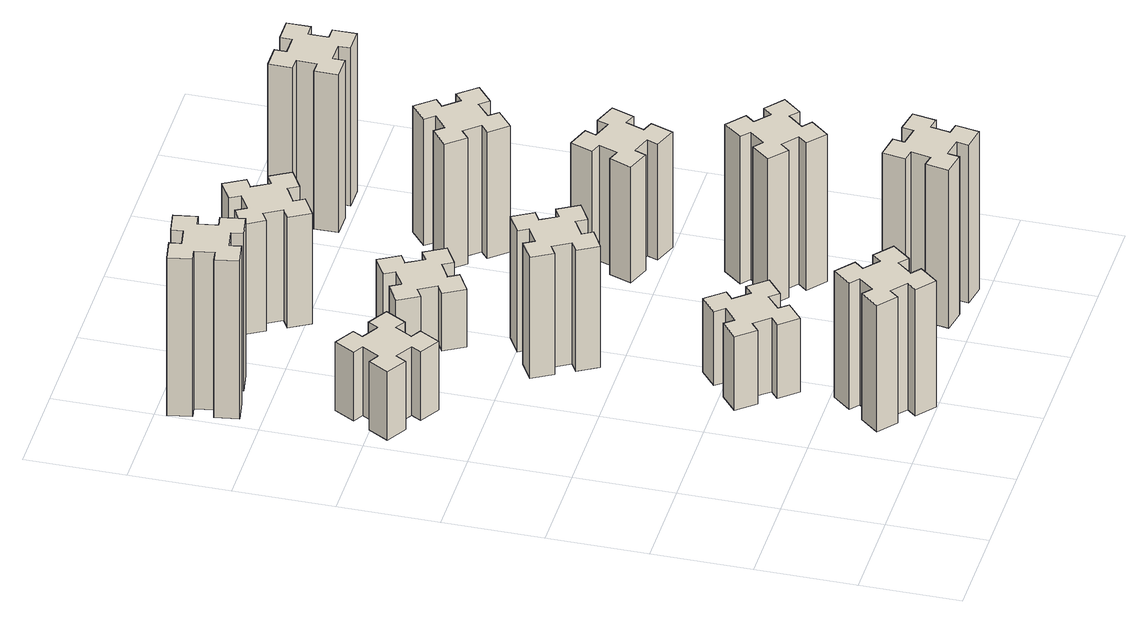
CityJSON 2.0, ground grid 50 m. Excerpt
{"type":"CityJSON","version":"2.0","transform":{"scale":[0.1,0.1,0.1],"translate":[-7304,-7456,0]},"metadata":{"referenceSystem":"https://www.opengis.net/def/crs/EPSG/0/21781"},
"CityObjects":{
"building1":{"type":"Building","attributes":{"class":"1000","function":"1000","usage":"1000","yearOfConstruction":2016,"roofType":"1000","measuredHeight":72,"storeysAboveGround":30,"storeysBelowGround":0},"geometry":[{"type":"Solid","lod":"1","boundaries":[[[[0,1,2,3,4,5,6,7,8,9,10,11,12,13,14,15,16,17,18,19]],[[17,16,20,21]],[[16,15,22,20]],[[15,14,23,22]],[[14,13,24,23]],[[13,12,25,24]],[[12,11,26,25]],[[11,10,27,26]],[[10,9,28,27]],[[9,8,29,28]],[[8,7,30,29]],[[7,6,31,30]],[[6,5,32,31]],[[5,4,33,32]],[[4,3,34,33]],[[3,2,35,34]],[[2,1,36,35]],[[1,0,37,36]],[[0,19,38,37]],[[19,18,39,38]],[[18,17,21,39]],[[24,25,26,27,28,29,30,31,32,33,34,35,36,37,38,39,21,20,22,23]]]]}]},
"building2":{"type":"Building","attributes":{"class":"1000","function":"1000","usage":"1000","yearOfConstruction":2016,"roofType":"1000","measuredHeight":39,"storeysAboveGround":30,"storeysBelowGround":0},"geometry":[{"type":"Solid","lod":"1","boundaries":[[[[40,41,42,43,44,45,46,47,48,49,50,51,52,53,54,55,56,57,58,59]],[[57,56,60,61]],[[56,55,62,60]],[[55,54,63,62]],[[54,53,64,63]],[[53,52,65,64]],[[52,51,66,65]],[[51,50,67,66]],[[50,49,68,67]],[[49,48,69,68]],[[48,47,70,69]],[[47,46,71,70]],[[46,45,72,71]],[[45,44,73,72]],[[44,43,74,73]],[[43,42,75,74]],[[42,41,76,75]],[[41,40,77,76]],[[40,59,78,77]],[[59,58,79,78]],[[58,57,61,79]],[[64,65,66,67,68,69,70,71,72,73,74,75,76,77,78,79,61,60,62,63]]]]}]},
"building3":{"type":"Building","attributes":{"class":"1000","function":"1000","usage":"1000","yearOfConstruction":2016,"roofType":"1000","measuredHeight":90,"storeysAboveGround":30,"storeysBelowGround":0},"geometry":[{"type":"Solid","lod":"1","boundaries":[[[[80,81,82,83,84,85,86,87,88,89,90,91,92,93,94,95,96,97,98,99]],[[97,96,100,101]],[[96,95,102,100]],[[95,94,103,102]],[[94,93,104,103]],[[93,92,105,104]],[[92,91,106,105]],[[91,90,107,106]],[[90,89,108,107]],[[89,88,109,108]],[[88,87,110,109]],[[87,86,111,110]],[[86,85,112,111]],[[85,84,113,112]],[[84,83,114,113]],[[83,82,115,114]],[[82,81,116,115]],[[81,80,117,116]],[[80,99,118,117]],[[99,98,119,118]],[[98,97,101,119]],[[104,105,106,107,108,109,110,111,112,113,114,115,116,117,118,119,101,100,102,103]]]]}]},
"building4":{"type":"Building","attributes":{"class":"1000","function":"1000","usage":"1000","yearOfConstruction":2016,"roofType":"1000","measuredHeight":42,"storeysAboveGround":30,"storeysBelowGround":0},"geometry":[{"type":"Solid","lod":"1","boundaries":[[[[120,121,122,123,124,125,126,127,128,129,130,131,132,133,134,135,136,137,138,139]],[[137,136,140,141]],[[136,135,142,140]],[[135,134,143,142]],[[134,133,144,143]],[[133,132,145,144]],[[132,131,146,145]],[[131,130,147,146]],[[130,129,148,147]],[[129,128,149,148]],[[128,127,150,149]],[[127,126,151,150]],[[126,125,152,151]],[[125,124,153,152]],[[124,123,154,153]],[[123,122,155,154]],[[122,121,156,155]],[[121,120,157,156]],[[120,139,158,157]],[[139,138,159,158]],[[138,137,141,159]],[[144,145,146,147,148,149,150,151,152,153,154,155,156,157,158,159,141,140,142,143]]]]}]},
"building5":{"type":"Building","attributes":{"class":"1000","function":"1000","usage":"1000","yearOfConstruction":2016,"roofType":"1000","measuredHeight":69,"storeysAboveGround":30,"storeysBelowGround":0},"geometry":[{"type":"Solid","lod":"1","boundaries":[[[[160,161,162,163,164,165,166,167,168,169,170,171,172,173,174,175,176,177,178,179]],[[177,176,180,181]],[[176,175,182,180]],[[175,174,183,182]],[[174,173,184,183]],[[173,172,185,184]],[[172,171,186,185]],[[171,170,187,186]],[[170,169,188,187]],[[169,168,189,188]],[[168,167,190,189]],[[167,166,191,190]],[[166,165,192,191]],[[165,164,193,192]],[[164,163,194,193]],[[163,162,195,194]],[[162,161,196,195]],[[161,160,197,196]],[[160,179,198,197]],[[179,178,199,198]],[[178,177,181,199]],[[184,185,186,187,188,189,190,191,192,193,194,195,196,197,198,199,181,180,182,183]]]]}]},
"building6":{"type":"Building","attributes":{"class":"1000","function":"1000","usage":"1000","yearOfConstruction":2016,"roofType":"1000","measuredHeight":33,"storeysAboveGround":30,"storeysBelowGround":0},"geometry":[{"type":"Solid","lod":"1","boundaries":[[[[200,201,202,203,204,205,206,207,208,209,210,211,212,213,214,215,216,217,218,219]],[[217,216,220,221]],[[216,215,222,220]],[[215,214,223,222]],[[214,213,224,223]],[[213,212,225,224]],[[212,211,226,225]],[[211,210,227,226]],[[210,209,228,227]],[[209,208,229,228]],[[208,207,230,229]],[[207,206,231,230]],[[206,205,232,231]],[[205,204,233,232]],[[204,203,234,233]],[[203,202,235,234]],[[202,201,236,235]],[[201,200,237,236]],[[200,219,238,237]],[[219,218,239,238]],[[218,217,221,239]],[[224,225,226,227,228,229,230,231,232,233,234,235,236,237,238,239,221,220,222,223]]]]}]},
"building7":{"type":"Building","attributes":{"class":"1000","function":"1000","usage":"1000","yearOfConstruction":2016,"roofType":"1000","measuredHeight":90,"storeysAboveGround":30,"storeysBelowGround":0},"geometry":[{"type":"Solid","lod":"1","boundaries":[[[[240,241,242,243,244,245,246,247,248,249,250,251,252,253,254,255,256,257,258,259]],[[257,256,260,261]],[[256,255,262,260]],[[255,254,263,262]],[[254,253,264,263]],[[253,252,265,264]],[[252,251,266,265]],[[251,250,267,266]],[[250,249,268,267]],[[249,248,269,268]],[[248,247,270,269]],[[247,246,271,270]],[[246,245,272,271]],[[245,244,273,272]],[[244,243,274,273]],[[243,242,275,274]],[[242,241,276,275]],[[241,240,277,276]],[[240,259,278,277]],[[259,258,279,278]],[[258,257,261,279]],[[264,265,266,267,268,269,270,271,272,273,274,275,276,277,278,279,261,260,262,263]]]]}]},
"building8":{"type":"Building","attributes":{"class":"1000","function":"1000","usage":"1000","yearOfConstruction":2016,"roofType":"1000","measuredHeight":63,"storeysAboveGround":30,"storeysBelowGround":0},"geometry":[{"type":"Solid","lod":"1","boundaries":[[[[280,281,282,283,284,285,286,287,288,289,290,291,292,293,294,295,296,297,298,299]],[[297,296,300,301]],[[296,295,302,300]],[[295,294,303,302]],[[294,293,304,303]],[[293,292,305,304]],[[292,291,306,305]],[[291,290,307,306]],[[290,289,308,307]],[[289,288,309,308]],[[288,287,310,309]],[[287,286,311,310]],[[286,285,312,311]],[[285,284,313,312]],[[284,283,314,313]],[[283,282,315,314]],[[282,281,316,315]],[[281,280,317,316]],[[280,299,318,317]],[[299,298,319,318]],[[298,297,301,319]],[[304,305,306,307,308,309,310,311,312,313,314,315,316,317,318,319,301,300,302,303]]]]}]},
"building9":{"type":"Building","attributes":{"class":"1000","function":"1000","usage":"1000","yearOfConstruction":2016,"roofType":"1000","measuredHeight":84,"storeysAboveGround":30,"storeysBelowGround":0},"geometry":[{"type":"Solid","lod":"1","boundaries":[[[[320,321,322,323,324,325,326,327,328,329,330,331,332,333,334,335,336,337,338,339]],[[337,336,340,341]],[[336,335,342,340]],[[335,334,343,342]],[[334,333,344,343]],[[333,332,345,344]],[[332,331,346,345]],[[331,330,347,346]],[[330,329,348,347]],[[329,328,349,348]],[[328,327,350,349]],[[327,326,351,350]],[[326,325,352,351]],[[325,324,353,352]],[[324,323,354,353]],[[323,322,355,354]],[[322,321,356,355]],[[321,320,357,356]],[[320,339,358,357]],[[339,338,359,358]],[[338,337,341,359]],[[344,345,346,347,348,349,350,351,352,353,354,355,356,357,358,359,341,340,342,343]]]]}]},
"building10":{"type":"Building","attributes":{"class":"1000","function":"1000","usage":"1000","yearOfConstruction":2016,"roofType":"1000","measuredHeight":66,"storeysAboveGround":30,"storeysBelowGround":0},"geometry":[{"type":"Solid","lod":"1","boundaries":[[[[360,361,362,363,364,365,366,367,368,369,370,371,372,373,374,375,376,377,378,379]],[[377,376,380,381]],[[376,375,382,380]],[[375,374,383,382]],[[374,373,384,383]],[[373,372,385,384]],[[372,371,386,385]],[[371,370,387,386]],[[370,369,388,387]],[[369,368,389,388]],[[368,367,390,389]],[[367,366,391,390]],[[366,365,392,391]],[[365,364,393,392]],[[364,363,394,393]],[[363,362,395,394]],[[362,361,396,395]],[[361,360,397,396]],[[360,379,398,397]],[[379,378,399,398]],[[378,377,381,399]],[[384,385,386,387,388,389,390,391,392,393,394,395,396,397,398,399,381,380,382,383]]]]}]},
"building11":{"type":"Building","attributes":{"class":"1000","function":"1000","usage":"1000","yearOfConstruction":2016,"roofType":"1000","measuredHeight":72,"storeysAboveGround":30,"storeysBelowGround":0},"geometry":[{"type":"Solid","lod":"1","boundaries":[[[[400,401,402,403,404,405,406,407,408,409,410,411,412,413,414,415,416,417,418,419]],[[417,416,420,421]],[[416,415,422,420]],[[415,414,423,422]],[[414,413,424,423]],[[413,412,425,424]],[[412,411,426,425]],[[411,410,427,426]],[[410,409,428,427]],[[409,408,429,428]],[[408,407,430,429]],[[407,406,431,430]],[[406,405,432,431]],[[405,404,433,432]],[[404,403,434,433]],[[403,402,435,434]],[[402,401,436,435]],[[401,400,437,436]],[[400,419,438,437]],[[419,418,439,438]],[[418,417,421,439]],[[424,425,426,427,428,429,430,431,432,433,434,435,436,437,438,439,421,420,422,423]]]]}]},
"building12":{"type":"Building","attributes":{"class":"1000","function":"1000","usage":"1000","yearOfConstruction":2016,"roofType":"1000","measuredHeight":90,"storeysAboveGround":30,"storeysBelowGround":0},"geometry":[{"type":"Solid","lod":"1","boundaries":[[[[440,441,442,443,444,445,446,447,448,449,450,451,452,453,454,455,456,457,458,459]],[[457,456,460,461]],[[456,455,462,460]],[[455,454,463,462]],[[454,453,464,463]],[[453,452,465,464]],[[452,451,466,465]],[[451,450,467,466]],[[450,449,468,467]],[[449,448,469,468]],[[448,447,470,469]],[[447,446,471,470]],[[446,445,472,471]],[[445,444,473,472]],[[444,443,474,473]],[[443,442,475,474]],[[442,441,476,475]],[[441,440,477,476]],[[440,459,478,477]],[[459,458,479,478]],[[458,457,461,479]],[[464,465,466,467,468,469,470,471,472,473,474,475,476,477,478,479,461,460,462,463]]]]}]}
},
"vertices":[
[893,354,0],[829,278,0],[783,316,0],[706,224,0],[798,147,0],[836,193,0],[913,129,0],[874,83,0],[966,6,0],[1043,98,0],[997,136,0],[1062,213,0],[1108,174,0],[1185,266,0],[1093,343,0],[1054,297,0],[978,362,0],[1016,408,0],[924,485,0],[847,393,0],[978,362,720],[1016,408,720],[1054,297,720],[1093,343,720],[1185,266,720],[1108,174,720],[1062,213,720],[997,136,720],[1043,98,720],[966,6,720],[874,83,720],[913,129,720],[836,193,720],[798,147,720],[706,224,720],[783,316,720],[829,278,720],[893,354,720],[847,393,720],[924,485,720],
[376,2367,0],[426,2454,0],[478,2424,0],[538,2528,0],[434,2588,0],[404,2536,0],[317,2586,0],[347,2638,0],[243,2698,0],[183,2594,0],[235,2564,0],[185,2477,0],[133,2507,0],[73,2403,0],[177,2343,0],[207,2395,0],[294,2345,0],[264,2293,0],[368,2233,0],[428,2337,0],[294,2345,390],[264,2293,390],[207,2395,390],[177,2343,390],[73,2403,390],[133,2507,390],[185,2477,390],[235,2564,390],[183,2594,390],[243,2698,390],[347,2638,390],[317,2586,390],[404,2536,390],[434,2588,390],[538,2528,390],[478,2424,390],[426,2454,390],[376,2367,390],[428,2337,390],[368,2233,390],
[235,3422,0],[137,3405,0],[127,3464,0],[8,3443,0],[29,3325,0],[88,3335,0],[106,3237,0],[47,3227,0],[67,3108,0],[186,3129,0],[175,3188,0],[274,3206,0],[284,3147,0],[402,3167,0],[381,3286,0],[322,3275,0],[305,3374,0],[364,3384,0],[343,3502,0],[225,3481,0],[305,3374,900],[364,3384,900],[322,3275,900],[381,3286,900],[402,3167,900],[284,3147,900],[274,3206,900],[175,3188,900],[186,3129,900],[67,3108,900],[47,3227,900],[106,3237,900],[88,3335,900],[29,3325,900],[8,3443,900],[127,3464,900],[137,3405,900],[235,3422,900],[225,3481,900],[343,3502,900],
[913,1002,0],[836,937,0],[798,983,0],[706,906,0],[783,814,0],[829,853,0],[893,776,0],[847,738,0],[924,646,0],[1016,723,0],[978,769,0],[1054,833,0],[1093,787,0],[1185,864,0],[1108,956,0],[1062,918,0],[997,994,0],[1043,1033,0],[966,1125,0],[874,1048,0],[997,994,420],[1043,1033,420],[1062,918,420],[1108,956,420],[1185,864,420],[1093,787,420],[1054,833,420],[978,769,420],[1016,723,420],[924,646,420],[847,738,420],[893,776,420],[829,853,420],[783,814,420],[706,906,420],[798,983,420],[836,937,420],[913,1002,420],[874,1048,420],[966,1125,420],
[1066,1837,0],[1016,1924,0],[1068,1954,0],[1008,2058,0],[904,1998,0],[934,1946,0],[847,1896,0],[817,1948,0],[713,1888,0],[773,1784,0],[825,1814,0],[875,1727,0],[823,1697,0],[883,1593,0],[987,1653,0],[957,1705,0],[1044,1755,0],[1074,1703,0],[1178,1763,0],[1118,1867,0],[1044,1755,690],[1074,1703,690],[957,1705,690],[987,1653,690],[883,1593,690],[823,1697,690],[875,1727,690],[825,1814,690],[773,1784,690],[713,1888,690],[817,1948,690],[847,1896,690],[934,1946,690],[904,1998,690],[1008,2058,690],[1068,1954,690],[1016,1924,690],[1066,1837,690],[1118,1867,690],[1178,1763,690],
[825,2454,0],[875,2367,0],[823,2337,0],[883,2233,0],[987,2293,0],[957,2345,0],[1044,2395,0],[1074,2343,0],[1178,2403,0],[1118,2507,0],[1066,2477,0],[1016,2564,0],[1068,2594,0],[1008,2698,0],[904,2638,0],[934,2586,0],[847,2536,0],[817,2588,0],[713,2528,0],[773,2424,0],[847,2536,330],[817,2588,330],[934,2586,330],[904,2638,330],[1008,2698,330],[1068,2594,330],[1016,2564,330],[1066,2477,330],[1118,2507,330],[1178,2403,330],[1074,2343,330],[1044,2395,330],[957,2345,330],[987,2293,330],[883,2233,330],[823,2337,330],[875,2367,330],[825,2454,330],[773,2424,330],[713,2528,330],
[1854,345,0],[1755,362,0],[1766,421,0],[1647,442,0],[1627,324,0],[1686,314,0],[1668,215,0],[1609,226,0],[1588,107,0],[1707,87,0],[1717,146,0],[1815,128,0],[1805,69,0],[1923,48,0],[1944,167,0],[1885,177,0],[1902,275,0],[1961,265,0],[1982,383,0],[1864,404,0],[1902,275,900],[1961,265,900],[1885,177,900],[1944,167,900],[1923,48,900],[1805,69,900],[1815,128,900],[1717,146,900],[1707,87,900],[1588,107,900],[1609,226,900],[1668,215,900],[1686,314,900],[1627,324,900],[1647,442,900],[1766,421,900],[1755,362,900],[1854,345,900],[1864,404,900],[1982,383,900],
[1066,3217,0],[1016,3304,0],[1068,3334,0],[1008,3438,0],[904,3378,0],[934,3326,0],[847,3276,0],[817,3328,0],[713,3268,0],[773,3164,0],[825,3194,0],[875,3107,0],[823,3077,0],[883,2973,0],[987,3033,0],[957,3085,0],[1044,3135,0],[1074,3083,0],[1178,3143,0],[1118,3247,0],[1044,3135,630],[1074,3083,630],[957,3085,630],[987,3033,630],[883,2973,630],[823,3077,630],[875,3107,630],[825,3194,630],[773,3164,630],[713,3268,630],[817,3328,630],[847,3276,630],[934,3326,630],[904,3378,630],[1008,3438,630],[1068,3334,630],[1016,3304,630],[1066,3217,630],[1118,3247,630],[1178,3143,630],
[1837,876,0],[1902,953,0],[1948,914,0],[2025,1006,0],[1933,1083,0],[1894,1037,0],[1818,1102,0],[1856,1148,0],[1764,1225,0],[1687,1133,0],[1733,1094,0],[1669,1018,0],[1623,1056,0],[1546,964,0],[1638,887,0],[1676,933,0],[1753,869,0],[1714,823,0],[1806,746,0],[1883,838,0],[1753,869,840],[1714,823,840],[1676,933,840],[1638,887,840],[1546,964,840],[1623,1056,840],[1669,1018,840],[1733,1094,840],[1687,1133,840],[1764,1225,840],[1856,1148,840],[1818,1102,840],[1894,1037,840],[1933,1083,840],[2025,1006,840],[1948,914,840],[1902,953,840],[1837,876,840],[1883,838,840],[1806,746,840],
[1870,1812,0],[1776,1846,0],[1797,1902,0],[1684,1943,0],[1643,1830,0],[1699,1810,0],[1665,1716,0],[1609,1737,0],[1567,1624,0],[1680,1583,0],[1701,1639,0],[1795,1605,0],[1774,1549,0],[1887,1507,0],[1928,1620,0],[1872,1641,0],[1906,1735,0],[1962,1714,0],[2003,1827,0],[1890,1868,0],[1906,1735,660],[1962,1714,660],[1872,1641,660],[1928,1620,660],[1887,1507,660],[1774,1549,660],[1795,1605,660],[1701,1639,660],[1680,1583,660],[1567,1624,660],[1609,1737,660],[1665,1716,660],[1699,1810,660],[1643,1830,660],[1684,1943,660],[1797,1902,660],[1776,1846,660],[1870,1812,660],[1890,1868,660],[2003,1827,660],
[1569,2433,0],[1633,2356,0],[1587,2318,0],[1664,2226,0],[1756,2303,0],[1718,2349,0],[1794,2413,0],[1833,2367,0],[1925,2444,0],[1848,2536,0],[1802,2498,0],[1737,2574,0],[1783,2613,0],[1706,2705,0],[1614,2628,0],[1653,2582,0],[1576,2517,0],[1538,2563,0],[1446,2486,0],[1523,2394,0],[1576,2517,720],[1538,2563,720],[1653,2582,720],[1614,2628,720],[1706,2705,720],[1783,2613,720],[1737,2574,720],[1802,2498,720],[1848,2536,720],[1925,2444,720],[1833,2367,720],[1794,2413,720],[1718,2349,720],[1756,2303,720],[1664,2226,720],[1587,2318,720],[1633,2356,720],[1569,2433,720],[1523,2394,720],[1446,2486,720],
[1735,3095,0],[1835,3095,0],[1835,3035,0],[1955,3035,0],[1955,3155,0],[1895,3155,0],[1895,3255,0],[1955,3255,0],[1955,3375,0],[1835,3375,0],[1835,3315,0],[1735,3315,0],[1735,3375,0],[1615,3375,0],[1615,3255,0],[1675,3255,0],[1675,3155,0],[1615,3155,0],[1615,3035,0],[1735,3035,0],[1675,3155,900],[1615,3155,900],[1675,3255,900],[1615,3255,900],[1615,3375,900],[1735,3375,900],[1735,3315,900],[1835,3315,900],[1835,3375,900],[1955,3375,900],[1955,3255,900],[1895,3255,900],[1895,3155,900],[1955,3155,900],[1955,3035,900],[1835,3035,900],[1835,3095,900],[1735,3095,900],[1735,3035,900],[1615,3035,900]
]}
